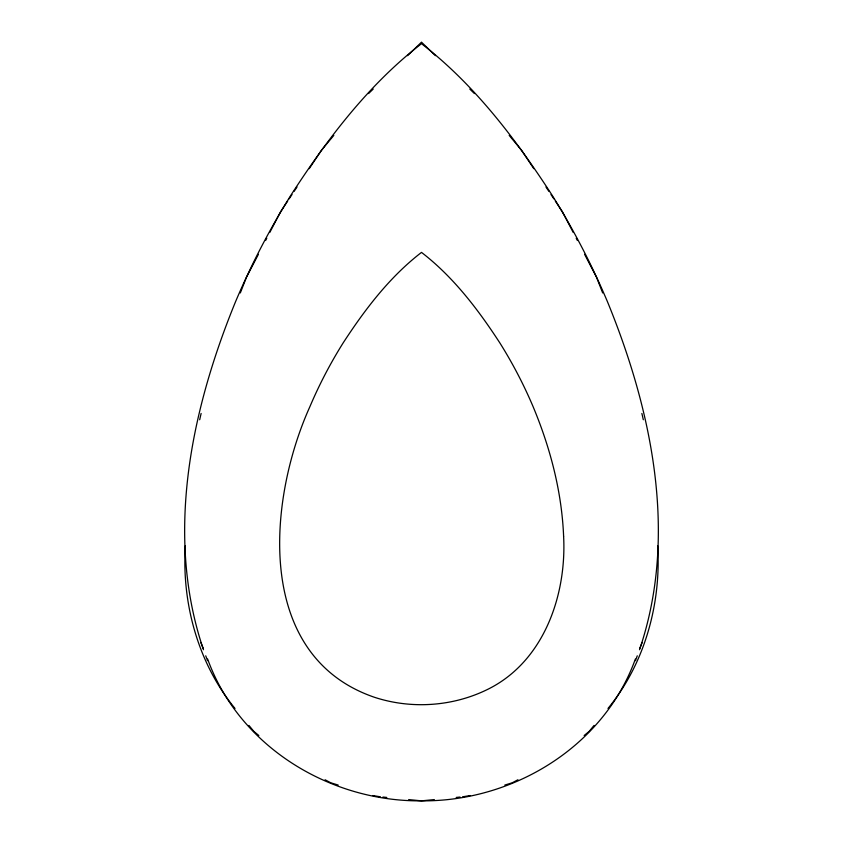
<?xml version="1.0" encoding="UTF-8"?>
<svg xmlns="http://www.w3.org/2000/svg" width="843" height="843" viewBox="0 0 843 843"><rect width="100%" height="100%" fill="white"/><g stroke="black" fill="none" stroke-linecap="round" stroke-linejoin="round"><path stroke-width="1.26" d="M185.376 545.653C181.614 603.325 198.137 663.483 235.007 708.457M199.686 419.751L201.119 413.449M639.521 649.742C678.299 535.495 651.987 410.488 607.518 301.857A757.583 757.583 0 0 0 552.207 195.365C515.958 139.38 474.62 84.732 421.5 43.678C368.38 84.732 327.052 139.38 290.793 195.365A757.583 757.583 0 0 0 235.482 301.847C191.013 410.499 164.701 535.495 203.479 649.742M635.464 660.659L637.266 655.812M240.318 292.953L246.462 277.273L258.422 254.301M635.38 659.015C603.862 746.729 512.997 801.788 421.5 800.85C330.003 801.788 239.138 746.729 207.62 659.015M639.774 648.372L642.218 642.461M265.598 240.518L266.788 238.221M269.781 232.478L280.54 211.804L287.705 201.024M289.138 198.864L292.005 194.554M294.154 191.319L297.021 187.009M309.212 168.674L321.394 150.339L333.807 135.407M594.062 725.423L589.152 731.408L584.157 735.507M607.993 708.457C644.863 663.483 661.386 603.325 657.624 545.653M368.56 93.573L373.207 89.063M407.569 55.68L421.5 42.15L435.431 55.68M517.929 779.764L512.228 782.799L504.82 785.054M470.225 795.55L462.617 796.804M434.345 799.585L421.5 800.85L408.655 799.585M456.189 797.436L460.046 797.056M380.383 796.804L372.775 795.55M382.954 797.056L386.811 797.436M338.18 785.054L330.772 782.799L325.071 779.764M258.843 735.507L253.848 731.408L248.938 725.423M469.793 89.063L474.44 93.573M509.193 135.407L521.606 150.339L533.788 168.674M545.979 187.009L548.846 191.319M550.995 194.554L553.862 198.864M555.295 201.024L562.46 211.804L573.219 232.478M576.212 238.221L577.402 240.518M584.578 254.301L596.538 277.273L602.682 292.953M200.782 642.461L203.226 648.372M205.734 655.812L207.536 660.659M641.881 413.449L643.314 419.751M563.609 536.264C566.738 595.79 543.472 662.493 486.769 689.816C451.964 706.687 410.868 709.3 374.155 697.182C254.217 655.791 267.652 500.278 309.897 406.663A452.059 452.059 0 0 1 343.08 343.027C364.84 309.55 389.656 276.894 421.5 252.394C453.344 276.894 478.16 309.55 499.92 343.027A452.059 452.059 0 0 1 533.103 406.663C550.279 447.791 561.775 491.585 563.609 536.264"/></g></svg>
